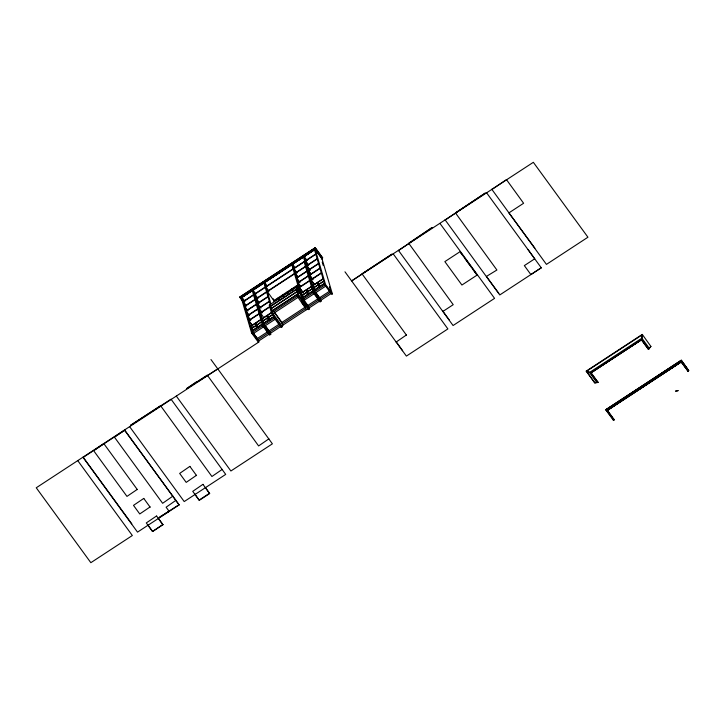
<?xml version="1.0" encoding="UTF-8"?>
<svg xmlns="http://www.w3.org/2000/svg" width="725" height="725" viewBox="0 0 725 725"><rect width="100%" height="100%" fill="white"/><g stroke="black" fill="none" stroke-linecap="round" stroke-linejoin="round"><path stroke-width="1.09" d="M242.739 301.301L239.694 297.114L315.312 247.859L322.625 257.919L315.321 247.896M688.632 370.511L681.355 360.216L605.728 409.761L613.105 419.884L613.839 420.002L605.955 409.833L681.328 360.488L688.641 370.548L688.224 371.408L681.056 361.866L607.142 410.259L613.984 420.02L606.852 410.404L681.292 361.712M315.266 249.083L241.026 297.884L242.377 299.733M315.293 248.032L315.257 248.956L322.199 258.78L315.04 249.237L241.126 297.631L242.54 299.624M681.31 360.66L681.482 361.884M650.896 346.414L642.278 334.415L641.534 339.771L591.111 372.777L597.935 382.147L596.92 382.664A4.25 1.586 -36.1 0 0 594.872 383.099L586.262 371.091L642.278 334.415L641.616 340.061L648.44 349.423L649.31 348.362A4.25 1.586 -36.1 0 1 650.905 346.414L648.44 349.423M322.19 258.762L322.534 257.982M681.446 361.92L607.16 410.649M315.466 249.255L241.135 298.029M239.73 297.15L315.339 247.587M315.375 247.977L240.084 297.268L242.232 299.715M243.972 295.474L246.808 293.607M257.23 286.783L265.767 281.2M269.555 278.717L272.401 276.859M281.871 270.652L286.611 267.552M297.032 260.728L299.878 258.861M309.358 252.653L312.194 250.796M241.126 297.631L315.284 249.001L322.29 258.617M243.138 301.528L253.505 294.74M254.158 294.314L304.727 261.199M315.756 253.986L305.379 260.773L308.651 265.259M254.239 294.613L304.817 261.498M315.837 254.276L305.461 261.072L308.08 264.661M244.524 306.249L254.901 299.461M266.564 291.822L256.197 298.609L259.468 303.095M294.45 273.552L267.217 291.387L274.132 301.056L298.546 285.07M295.093 273.135L305.47 266.347M306.766 265.495L317.142 258.707M254.983 299.751L244.606 306.548L247.877 311.034M267.298 291.677L294.531 273.851M305.56 266.646L295.184 273.434L297.803 277.022M317.233 258.997L306.856 265.794L310.128 270.28M322.725 257.737L321.864 258.299L332.349 293.915L331.697 294.332L324.873 284.97L314.451 249.554M321.275 258.925L321.918 258.499L315.719 249.98M245.911 310.971L256.288 304.183M257.583 303.331L267.96 296.543M306.865 271.068L296.489 277.865L299.76 282.351M308.161 270.217L318.529 263.429M256.378 304.473L246.002 311.27L249.273 315.756M268.042 296.833L257.674 303.63L260.937 308.116M306.947 271.368L296.57 278.155L299.842 282.641M318.619 263.719L308.243 270.516L310.862 274.104M257.674 308.904L247.307 315.692L250.569 320.187M258.97 308.053L269.347 301.265M297.875 282.587L308.252 275.79M319.924 268.15L309.548 274.938L312.819 279.433M257.765 309.194L247.388 315.991L250.66 320.477M269.437 301.555L259.061 308.352L262.332 312.837M308.333 276.089L297.966 282.877L300.576 286.466M320.006 268.44L309.638 275.237L312.901 279.723M298.256 284.671L273.842 300.667L273.289 298.772M278.636 299.371L278.001 298.156L278.763 299.044M283.112 296.416L282.542 295.184L283.303 296.072M287.626 293.244L287.073 292.211L287.752 292.927M292.157 290.272L291.831 289.094L292.474 290.317M297.014 287.879L296.153 286.266L296.915 287.154M278.463 299.017L278.454 298.337M283.085 296.217L282.995 295.365M287.535 293.072L287.535 292.392M292.075 290.1L292.075 289.42M296.897 287.68L296.616 286.457M300.286 292.547L296.452 287.272L269.22 305.107L271.531 312.973L281.771 327.02M296.933 288.07L298.809 286.846M259.07 313.626L248.693 320.414L252.617 325.806M299.262 287.308L309.638 280.512M310.934 279.66L321.311 272.872M259.151 313.925L248.784 320.713L252.699 326.096M260.447 313.073L297.005 289.148L301.482 295.292M309.729 280.811L299.353 287.598L303.277 292.982M321.402 273.162L311.025 279.959L314.297 284.445M297.812 288.686L297.522 288.342M297.332 289.429L299.208 288.197M297.757 290.009L299.633 288.786M271.014 308.569L296.942 291.586M271.068 308.768L297.005 291.785M271.721 310.98L297.658 293.997M271.775 311.179L297.712 294.196M250.433 326.322L260.801 319.526M262.097 318.683L271.531 312.502M311.378 286.411L301.002 293.208L302.968 295.9M323.051 278.772L312.674 285.568L314.043 287.562M271.585 312.702L262.16 318.873L263.465 320.667M301.065 293.407L311.433 286.611M312.729 285.759L323.105 278.971M271.531 312.973L298.763 295.147L296.452 287.272M274.331 312.874L297.676 297.594M251.113 328.633L261.48 321.837M273.153 314.197L262.785 320.994L264.145 322.978M312.058 288.731L301.682 295.519L303.648 298.211M313.354 287.879L323.731 281.083M261.544 322.036L251.167 328.833L252.472 330.627M262.84 321.184L273.216 314.396L274.521 316.191M312.112 288.922L301.745 295.718L303.702 298.41M323.785 281.282L313.408 288.079L314.722 289.873M251.792 330.944L262.169 324.147M263.465 323.305L273.833 316.508M312.738 291.042L302.361 297.83L308.678 306.612M314.034 290.19L324.41 283.393M251.847 331.144L262.223 324.347M263.519 323.504L273.896 316.707L275.772 319.281M302.425 298.029L312.792 291.233M314.097 290.39L324.465 283.593M258.426 342.309L251.602 332.947L274.947 317.659M315.04 248.938L325.525 284.544L302.18 299.833L293.145 269.138M253.107 333.69L263.483 326.893M264.779 326.051L275.156 319.254M303.684 300.576L314.052 293.779M315.348 292.936L325.724 286.139M279.297 324.12L268.921 330.917L269.328 332.295L279.705 325.498M318.202 298.646L307.826 305.442L308.234 306.82L318.601 300.023M258.508 341.103L268.884 334.307M270.18 333.464L280.557 326.667M281.853 325.815L307.79 308.841M309.086 307.989L319.453 301.201M320.758 300.349L331.126 293.553M129.621 426.644L184.213 501.564L225.711 474.395L171.028 399.185L130.527 425.348L160.569 405.683L211.917 476.497L222.212 469.41M398.478 250.605L432.154 227.505L408.683 243.228L453.216 304.681L442.839 311.478L442.667 310.889L449.201 319.861M445.168 220.047L485.406 192.995L455.427 212.86L496.906 270.017L486.421 276.424L498.873 293.389M491.849 189.479L506.485 179.655L523.604 203.263L508.905 212.887L534.896 248.195M270.126 332.123L270.751 334.243L269.455 335.086L262.631 325.724L252.2 290.308M92.691 451.167L83.257 457.339L131.823 523.867M93.634 450.551L103.068 444.371M104.01 443.754L124.754 430.17L179.129 504.89L137.523 532.123L82.931 457.212M137.279 489.402L126.966 496.398L93.697 450.742L103.956 443.555M172.894 496.108L162.636 503.295L114.441 437.157L124.754 430.17M477.05 275.128L461.916 285.034L444.86 261.625L459.985 251.72L476.987 274.929M196.493 475.301L186.198 482.388L179.664 473.416L189.95 466.329M150.075 506.965L139.753 513.952L133.5 505.37L143.822 498.383M406.444 334.959L396.158 342.046L395.977 341.457L402.611 350.719M445.105 219.847L499.761 294.957L541.258 267.788L530.881 274.576L524.338 265.604L534.715 258.816L528.117 249.645M217.799 368.907L196.964 382.202L196.792 381.613L186.497 388.7L207.25 375.115L258.608 445.938L268.893 438.852M164.548 513.962L169.179 511.397L166.125 507.201L175.948 500.304M205.646 487.862L209.652 493.544L199.284 500.341L192.741 491.36L203.027 484.273M158.485 518.511L162.926 524.719L152.549 531.507L146.296 522.924L156.609 515.937M160.026 516.925L162.744 515.149M179.066 504.691L159.128 517.514M200.136 499.425L209.57 493.254M152.549 531.507L162.871 524.519M642.368 334.705L586.344 371.39L590.041 372.695A1.631 0.58 10.1 0 0 590.603 372.795L597.654 382.519M648.739 349.069L641.688 339.354L590.603 372.795L598.025 382.438M590.621 372.877L641.707 339.427M605.756 409.779L681.355 360.216M608.094 409.335L616.622 403.752M618.516 402.511L653.578 379.556M655.472 378.314L665.903 371.49M668.74 369.623L680.113 362.183M607.197 410.35L681.301 361.63L688.306 371.245M613.105 419.884L613.966 419.322L607.142 409.96L607.323 410.549M688.75 370.357L688.061 371.517M241.09 297.585L315.04 249.237M607.115 410.205L681.056 361.866M590.141 372.442L586.262 371.091L594.79 382.8L597.935 382.147M239.948 297.25L242.721 300.893M681.255 360.579L688.56 370.602M688.224 371.408L681.065 361.558L681.237 362.147M649.31 348.362L641.879 338.176L589.498 372.478L596.92 382.664M648.358 349.133L641.534 339.771L591.111 372.777M491.786 189.279L546.442 264.389L587.939 237.22L533.346 162.309L351.707 280.883L392.035 254.122L362.002 273.796L406.526 335.249M486.656 192.877L541.258 267.788M439.975 223.436L494.568 298.356L453.071 325.525L398.397 250.315M460.583 252.418L462.559 255.118M464.526 257.819L471.087 266.827M472.401 268.631L476.334 274.032M393.294 254.004L447.887 328.923L406.39 356.093L344.973 271.812M325.525 284.544L332.349 293.915M326.966 287.028L329.476 290.462M307.173 260.601L304.074 256.351L314.496 291.767L321.32 301.129L320.024 301.981L313.2 292.61L304.165 261.915M307.418 266.392L310.037 269.981M319.227 284.164L317.922 282.369L318.538 284.481M318.792 284.445L317.487 282.65L318.112 284.762M308.814 271.114L310.771 273.805M319.906 286.475L318.601 284.68L319.227 286.792M319.471 286.756L318.166 284.961L318.792 287.073M311.587 280.557L314.206 284.155M314.007 288.777L315.321 290.571M315.91 292.764L320.287 298.772M315.973 292.963L320.35 298.972M320.677 301.555L313.853 292.184L303.431 256.777M314.677 293.806L317.804 298.102M295.021 267.579L292.402 263.991L293.707 268.413L296.978 272.908M296.897 272.972L293.797 268.712L302.823 299.407L309.647 308.768L308.352 309.62L298.12 295.573L296.353 289.574M295.755 274.041L297.712 276.733M307.989 291.522L306.684 289.728L308.669 293.833M307.554 291.803L306.249 290.009L306.874 292.121M308.234 294.114L306.929 292.32L307.554 294.432M298.528 283.484L300.494 286.176M299.923 288.206L302.533 291.794M301.392 294.993L296.915 288.849L260.366 312.774L263.719 317.559M298.763 295.147L309.004 309.194M301.573 302.117L304.147 305.66M306.494 309.684L296.416 295.048M267.144 285.831L264.525 282.243L265.83 286.674L269.011 291.223M265.187 284.463L263.873 282.668L265.178 287.1M266.51 289.094L265.268 287.39L270.561 305.388M267.96 293.906L266.655 292.112L256.278 298.908L258.897 302.497M271.694 308.306L270.416 306.548L272.183 312.557L282.424 326.603L281.119 327.446L274.295 318.085L273.053 313.853M274.367 312.094L282.097 322.707M283.149 324.972L273.071 310.327M269.682 306.684L270.96 308.433M269.772 306.974L272.392 310.59M277.648 321.855L279.524 324.428M255.952 294.142L252.853 289.882L263.275 325.298L270.099 334.669M257.991 298.437L254.892 294.187L263.927 324.873L270.751 334.243M254.901 296.824L253.596 295.03L243.219 301.827L245.838 305.415M268.658 317.278L267.344 315.484L269.99 320.486M268.223 317.559L266.909 315.765L267.534 317.876M268.903 319.87L267.597 318.076L268.214 320.187M262.169 321.519L260.864 319.725L250.487 326.522L252.445 329.213M265.341 325.878L269.093 331.026M264.77 325.217L269.147 331.225M264.099 326.921L267.226 331.216M244.932 301.355L241.833 297.105L252.255 332.521L259.079 341.883L36.25 487.78L90.843 562.691L132.34 535.521L77.747 460.611M243.79 302.425L246.4 306.013M245.177 307.146L247.796 310.735M256.985 324.918L255.671 323.123L257.602 327.029M256.55 325.199L255.245 323.404L255.862 325.516M246.563 311.868L249.182 315.466M257.665 327.229L256.351 325.434L256.976 327.546M257.23 327.51L255.925 325.715L256.541 327.827M253.668 333.518L258.046 339.527M253.097 332.857L257.475 338.865M210.975 359.546L272.392 443.827L230.894 470.996L176.302 396.077M190.041 466.619L196.575 475.6M203.118 484.572L209.652 493.544M194.617 493.761L199.284 500.341M124.428 430.043L179.129 504.89M104.065 443.954L137.333 489.602M143.876 498.573L150.129 507.156M156.672 516.137L162.926 524.719M148.118 525.308L152.495 531.316M297.866 288.885L297.005 287.979M297.658 289.021L297.395 288.523M297.268 288.305L296.86 287.734M292.411 290.335L291.831 289.094M278.79 299.253L278.219 298.011M278.744 299.561L278.346 298.954M297.014 287.345L296.371 286.121M287.934 293.281L287.29 292.066M283.212 296.054L282.75 295.039M613.966 419.322L614.147 419.911M322.217 262.142L323.178 265.377M329.485 286.819L330.455 290.118M307.364 292.039L307.98 294.151M291.758 264.417L293.063 268.839M273.669 299.507L274.295 301.627M265.912 286.964L270.896 303.902M268.023 317.795L268.649 319.906M241.126 297.332L251.602 332.947M267.625 331.76L257.248 338.557L257.656 339.934L268.032 333.138L267.625 331.76M305.234 307.137L281.889 322.426L282.297 323.803L305.633 308.515L305.234 307.137M329.866 291.006L319.498 297.803L319.897 299.18L330.274 292.383L329.866 291.006M678.056 390.63L677.467 390.847A4.069 1.522 -36.1 0 0 675.482 391.165L678.056 390.63"/></g></svg>
